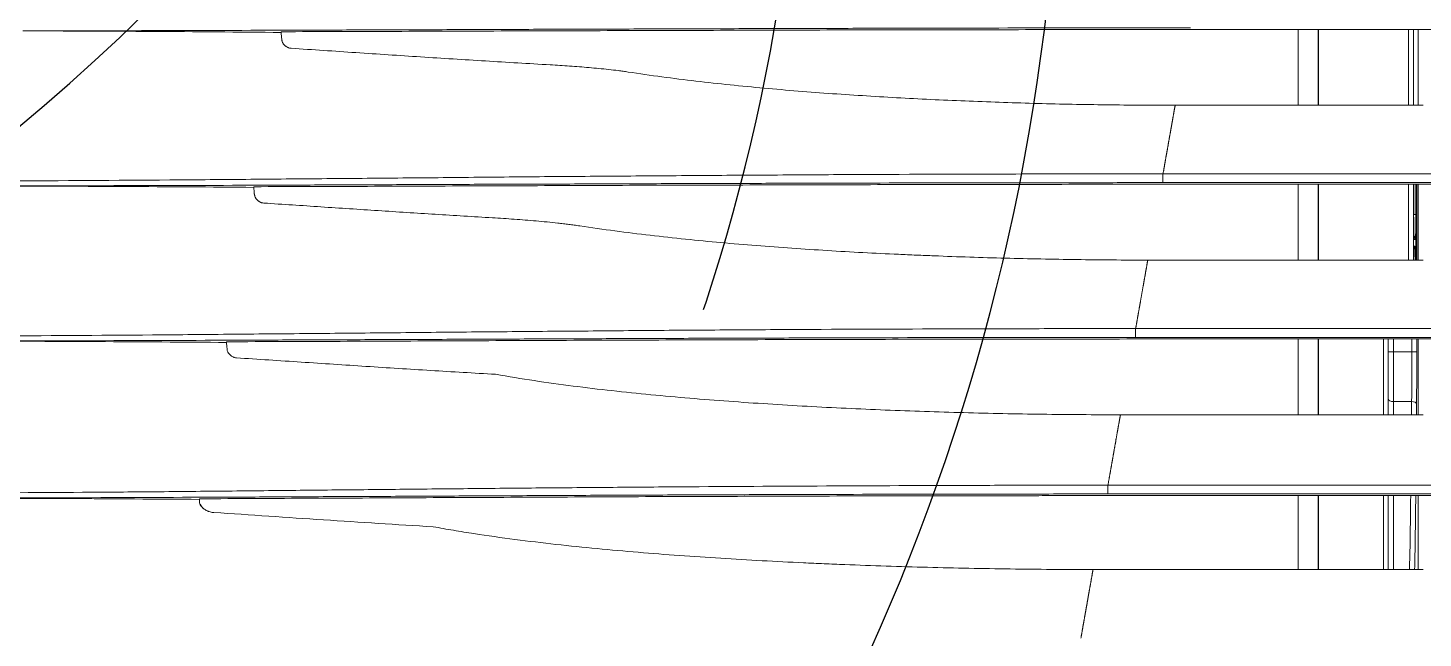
# Model space of a CAD drawing. Header units: inches. Extents: x 3778 to 56227, y -16914 to 35091.
# Drawn here: x 42098.9 to 42238.1, y -12990 to -12929.1 of the extents above; entities that cross this region are included whole.
import ezdxf

# ---------------------------------------------------------------- set-up
doc = ezdxf.new("R2010")
doc.units = ezdxf.units.IN
doc.header["$LTSCALE"] = 100
doc.header["$MEASUREMENT"] = 0
doc.linetypes.add('DH-HID2', pattern=[1.2, 0.8, -0.4])
doc.layers.add('2-con', color=2, linetype='Continuous')
doc.layers.add('FU-FURM', color=251, linetype='DH-HID2')
doc.layers.add('mark-B', color=2, linetype='Continuous', lineweight=20)

# ---------------------------------------------------------------- blocks, each defined once
blk = doc.blocks.new('cjscjdeh')
at = {"layer": 'FU-FURM', "color": 8}
for centre, radius, start, end in [((149800.97, 68072.62), 218.51, 213.0528, 326.805), ((149824.96, 67948.11), 194.25, 270.767, 358.6435), ((149831.27, 67940.8), 213.6, 270.767, 358.6433)]:
    blk.add_arc(centre, radius, start, end, dxfattribs=at)
blk = doc.blocks.new('무풍1WAY 대형')
at = {"layer": 'mark-B'}
for p, q in [((478.91, -95.79), (445.98, -95.79)), ((446.48, -103.17), (446.48, -95.79)), ((448.95, -103.17), (448.95, -95.79)), ((449.45, -103.17), (449.45, -95.79)), ((449.94, -95.79), (449.94, -103.17)), ((456.43, -95.79), (456.43, -103.17)), ((456.46, -103.17), (456.46, -95.79)), ((458.45, -95.79), (458.45, -103.17)), ((-477.44, -103.33), (477.42, -103.33)), ((477.42, -104.21), (-477.44, -104.21)), ((477.6, -103.17), (298.98, -103.17)), ((476.18, -111.23), (445.98, -111.23)), ((446.48, -118.79), (446.48, -111.23)), ((446.63, -112.3), (446.64, -111.23)), ((447.14, -111.23), (447.13, -112.55)), ((448.95, -112.55), (448.95, -111.23)), ((449.45, -118.79), (449.45, -111.23)), ((449.94, -111.23), (449.94, -118.79)), ((456.43, -111.23), (456.43, -118.79)), ((456.46, -118.79), (456.46, -111.23)), ((458.45, -111.23), (458.45, -118.79)), ((447.13, -112.55), (448.95, -112.55)), ((448.95, -117.52), (448.95, -112.55)), ((447.11, -117.52), (446.61, -117.52)), ((446.61, -118.79), (446.61, -117.52)), ((447.11, -117.52), (447.11, -118.79)), ((447.11, -117.52), (448.95, -117.52)), ((448.95, -118.79), (448.95, -117.52)), ((448.95, -117.52), (449.45, -117.52)), ((-474.68, -118.95), (474.66, -118.95)), ((474.84, -118.79), (298.98, -118.79)), ((474.66, -119.83), (-474.68, -119.83)), ((473.45, -126.66), (445.98, -126.66)), ((446.48, -134.22), (446.48, -126.67)), ((446.61, -134.22), (446.61, -126.66)), ((446.71, -126.66), (446.7, -127.7)), ((446.71, -126.66), (446.7, -127.7)), ((446.95, -134.22), (446.95, -126.66)), ((447.45, -126.66), (447.45, -134.22)), ((456.43, -126.66), (456.43, -134.22)), ((456.46, -134.22), (456.46, -126.66)), ((458.45, -126.67), (458.45, -134.22)), ((446.75, -128.72), (446.88, -128.73)), ((446.88, -128.05), (446.79, -128.06)), ((446.69, -129.64), (446.69, -134.22)), ((446.71, -131.21), (446.92, -131.21)), ((446.71, -134.22), (446.71, -131.21)), ((446.92, -131.22), (446.92, -134.22)), ((-471.95, -134.39), (471.93, -134.39)), ((472.11, -134.22), (298.98, -134.22)), ((471.93, -135.26), (-471.95, -135.26)), ((470.72, -142.1), (445.98, -142.1)), ((446.48, -149.66), (446.48, -142.1)), ((446.95, -149.66), (446.95, -142.1)), ((447.45, -142.1), (447.45, -149.66)), ((456.43, -142.1), (456.43, -149.66)), ((456.46, -149.66), (456.46, -142.1)), ((458.45, -142.1), (458.45, -149.66)), ((469.38, -149.66), (298.98, -149.66))]:
    blk.add_line(p, q, dxfattribs=at)
for centre, major_axis, ratio, start_param, end_param in [((447, -111.93), (0, -18.92), 0.017061, 3.690871, 4.230766), ((447.5, -111.93), (0, -18.42), 0.017522, 3.644983, 4.216589), ((446.79, -117.52), (0, -10.46), 0.017061, 4.18879, 4.712389), ((447.13, -112.3), (0.498, -0.005), 0.499982, 3.161291, 4.717314), ((447.28, -117.52), (0, -9.96), 0.017914, 4.18879, 4.712389), ((448.95, -112.79), (0.498, 0), 0.5, 0, 1.570796), ((446.79, -125.57), (0, -2.49), 0.017061, 5.168178, 6.284003), ((447.28, -128.06), (0.024, -0.497), 0.999854, 3.981403, 4.66448), ((447.38, -128.05), (0.024, -0.497), 0.999854, 4.456229, 4.66448), ((446.88, -126.06), (0, -1.99), 0.017061, 0.000818, 0.322294), ((446.88, -126.06), (0, -1.99), 0.017061, 0.322294, 1.263523), ((446.75, -131.21), (0, -2.49), 0.017061, 3.140789, 4.712389), ((447.25, -128.72), (0.023, 0.497), 0.999854, 1.617867, 2.412742), ((447.38, -128.73), (0.023, 0.497), 0.999854, 1.617867, 1.842468), ((446.88, -131.22), (0, -2.49), 0.017061, 1.570796, 3.140789)]:
    blk.add_ellipse(centre, major_axis=major_axis, ratio=ratio, start_param=start_param, end_param=end_param, dxfattribs=at)
for points, knots in [([(478.91, -95.79), (478.91, -95.77), (478.92, -95.72), (478.93, -95.65), (478.95, -95.57), (478.96, -95.5), (478.97, -95.43), (478.99, -95.35), (479, -95.28), (479.01, -95.21), (479.02, -95.13), (479.04, -95.06), (479.05, -94.98), (479.06, -94.91), (479.08, -94.83), (479.09, -94.76), (479.1, -94.68), (479.12, -94.61), (479.13, -94.53), (479.14, -94.45), (479.16, -94.38), (479.17, -94.3), (479.18, -94.23), (479.2, -94.15), (479.21, -94.07), (479.23, -94), (479.24, -93.92), (479.25, -93.84), (479.27, -93.76), (479.28, -93.69), (479.29, -93.61), (479.31, -93.53), (479.32, -93.45), (479.34, -93.37), (479.35, -93.29), (479.36, -93.22), (479.38, -93.14), (479.39, -93.06), (479.41, -92.98), (479.42, -92.9), (479.43, -92.82), (479.45, -92.74), (479.46, -92.66), (479.48, -92.58), (479.49, -92.5), (479.5, -92.42), (479.52, -92.34), (479.53, -92.26), (479.55, -92.17), (479.56, -92.09), (479.58, -92.01), (479.59, -91.93), (479.61, -91.85), (479.62, -91.77), (479.63, -91.68), (479.65, -91.6), (479.66, -91.52), (479.68, -91.44), (479.69, -91.35), (479.71, -91.27), (479.72, -91.19), (479.74, -91.1), (479.75, -91.02), (479.77, -90.94), (479.78, -90.85), (479.8, -90.77), (479.81, -90.68), (479.83, -90.6), (479.84, -90.51), (479.86, -90.43), (479.87, -90.34), (479.89, -90.26), (479.9, -90.17), (479.92, -90.09), (479.93, -90), (479.95, -89.91), (479.96, -89.83), (479.98, -89.74), (479.99, -89.66), (480.01, -89.57), (480.02, -89.48), (480.04, -89.39), (480.05, -89.31), (480.07, -89.22), (480.09, -89.13), (480.1, -89.04), (480.11, -88.99), (480.12, -88.96)], [0, 0, 0, 0, 0.01175, 0.0235, 0.03525, 0.046998, 0.058747, 0.070495, 0.082243, 0.09399, 0.105737, 0.117484, 0.12923, 0.140977, 0.152723, 0.164469, 0.176214, 0.18796, 0.199706, 0.211452, 0.223197, 0.234943, 0.246689, 0.258435, 0.270181, 0.281927, 0.293673, 0.30542, 0.317166, 0.328914, 0.340661, 0.352409, 0.364157, 0.375906, 0.387655, 0.399404, 0.411154, 0.422905, 0.434656, 0.446408, 0.45816, 0.469913, 0.481667, 0.493421, 0.505177, 0.516933, 0.52869, 0.540447, 0.552206, 0.563965, 0.575726, 0.587487, 0.59925, 0.611013, 0.622778, 0.634544, 0.64631, 0.658078, 0.669848, 0.681618, 0.69339, 0.705163, 0.716937, 0.728713, 0.74049, 0.752268, 0.764048, 0.77583, 0.787613, 0.799397, 0.811183, 0.822971, 0.83476, 0.846551, 0.858344, 0.870138, 0.881934, 0.893732, 0.905532, 0.917334, 0.929137, 0.940943, 0.95275, 0.96456, 0.976371, 0.988184, 1, 1, 1, 1]), ([(544.74, -100.06), (544.06, -99.94), (543.39, -99.82), (542.03, -99.59), (541.35, -99.48), (539.31, -99.17), (537.94, -98.97), (535.22, -98.62), (533.85, -98.46), (531.12, -98.15), (529.75, -98.01), (527.02, -97.75), (525.65, -97.63), (522.91, -97.4), (521.54, -97.29), (518.79, -97.09), (517.42, -97), (514.67, -96.83), (513.3, -96.75), (510.55, -96.6), (509.18, -96.53), (507.12, -96.43), (506.43, -96.4), (505.05, -96.34), (504.37, -96.31), (500.93, -96.18), (498.17, -96.09), (492.67, -95.94), (489.92, -95.89), (484.41, -95.81), (481.66, -95.79), (478.91, -95.79)], [0, 0, 0, 0, 0.03125, 0.03125, 0.0625, 0.0625, 0.125, 0.125, 0.1875, 0.1875, 0.25, 0.25, 0.3125, 0.3125, 0.375, 0.375, 0.4375, 0.4375, 0.5, 0.5, 0.5625, 0.5625, 0.59375, 0.59375, 0.625, 0.625, 0.75, 0.75, 0.875, 0.875, 1, 1, 1, 1]), ([(566.61, -101.48), (564.79, -101.36), (562.97, -101.24), (559.32, -100.99), (557.5, -100.87), (553.85, -100.63), (552.03, -100.51), (548.39, -100.28), (546.56, -100.17), (544.74, -100.06)], [0, 0, 0, 0, 0.25, 0.25, 0.5, 0.5, 0.75, 0.75, 1, 1, 1, 1]), ([(568.03, -102.33), (567.99, -102.27), (567.96, -102.21), (567.87, -102.1), (567.83, -102.05), (567.76, -101.98), (567.73, -101.95), (567.68, -101.91), (567.66, -101.88), (567.58, -101.82), (567.46, -101.74), (567.34, -101.67), (567.27, -101.64), (567.25, -101.63), (567.22, -101.61), (567.2, -101.61), (567.15, -101.59), (567.12, -101.58), (567.02, -101.54), (566.96, -101.53), (566.82, -101.5), (566.75, -101.49), (566.68, -101.49)], [0, 0, 0, 0, 0.125, 0.125, 0.25, 0.25, 0.3125, 0.3125, 0.375, 0.375, 0.5, 0.625, 0.625, 0.65625, 0.65625, 0.6875, 0.6875, 0.75, 0.75, 0.875, 0.875, 1, 1, 1, 1]), ([(477.42, -103.33), (479.84, -103.33), (482.26, -103.33), (487.09, -103.32), (489.51, -103.32), (496.76, -103.31), (501.59, -103.3), (508.83, -103.27), (511.25, -103.27), (516.07, -103.25), (518.49, -103.24), (523.32, -103.22), (525.73, -103.21), (530.55, -103.19), (535.38, -103.16), (542.61, -103.13), (547.44, -103.1), (552.26, -103.08), (554.67, -103.07), (559.49, -103.04), (561.91, -103.03), (569.14, -103), (573.97, -102.98), (583.62, -102.94), (588.46, -102.93), (593.29, -102.92)], [0, 0, 0, 0, 0.0625, 0.0625, 0.125, 0.125, 0.25, 0.25, 0.3125, 0.3125, 0.375, 0.375, 0.4375, 0.4375, 0.5, 0.5625, 0.625, 0.625, 0.6875, 0.6875, 0.75, 0.75, 0.875, 0.875, 1, 1, 1, 1]), ([(568.04, -102.85), (564.28, -102.87), (560.51, -102.89), (552.98, -102.92), (549.21, -102.94), (541.68, -102.98), (537.92, -102.99), (530.39, -103.03), (526.62, -103.05), (519.09, -103.08), (515.32, -103.09), (507.78, -103.12), (504.01, -103.13), (496.47, -103.15), (492.7, -103.15), (487.98, -103.16), (487.04, -103.16), (485.15, -103.16), (484.21, -103.16), (481.38, -103.17), (479.49, -103.17), (477.6, -103.17)], [0, 0, 0, 0, 0.125, 0.125, 0.25, 0.25, 0.375, 0.375, 0.5, 0.5, 0.625, 0.625, 0.75, 0.75, 0.875, 0.875, 0.90625, 0.90625, 0.9375, 0.9375, 1, 1, 1, 1]), ([(567.65, -101.89), (567.67, -101.9), (567.74, -101.95), (567.88, -102.1), (567.93, -102.26), (567.94, -102.3)], [0, 0, 0, 0, 0.160651, 0.791512, 1, 1, 1, 1]), ([(568.06, -102.79), (572.36, -102.82), (576.67, -102.85), (583.13, -102.88), (585.29, -102.89), (589.6, -102.9), (591.75, -102.91), (593.91, -102.92)], [0, 0, 0, 0, 0.5, 0.5, 0.75, 0.75, 1, 1, 1, 1]), ([(476.18, -111.23), (476.18, -111.2), (476.19, -111.15), (476.2, -111.08), (476.22, -111), (476.23, -110.93), (476.24, -110.85), (476.26, -110.78), (476.27, -110.7), (476.28, -110.63), (476.3, -110.55), (476.31, -110.47), (476.32, -110.4), (476.34, -110.32), (476.35, -110.24), (476.37, -110.17), (476.38, -110.09), (476.39, -110.01), (476.41, -109.93), (476.42, -109.86), (476.43, -109.78), (476.45, -109.7), (476.46, -109.62), (476.48, -109.54), (476.49, -109.46), (476.5, -109.39), (476.52, -109.31), (476.53, -109.23), (476.55, -109.15), (476.56, -109.07), (476.57, -108.99), (476.59, -108.91), (476.6, -108.83), (476.62, -108.75), (476.63, -108.67), (476.64, -108.58), (476.66, -108.5), (476.67, -108.42), (476.69, -108.34), (476.7, -108.26), (476.72, -108.18), (476.73, -108.1), (476.75, -108.01), (476.76, -107.93), (476.78, -107.85), (476.79, -107.77), (476.8, -107.68), (476.82, -107.6), (476.83, -107.52), (476.85, -107.43), (476.86, -107.35), (476.88, -107.26), (476.89, -107.18), (476.91, -107.1), (476.92, -107.01), (476.94, -106.93), (476.95, -106.84), (476.97, -106.76), (476.98, -106.67), (477, -106.59), (477.01, -106.5), (477.03, -106.41), (477.04, -106.33), (477.06, -106.24), (477.07, -106.16), (477.09, -106.07), (477.11, -105.98), (477.12, -105.9), (477.14, -105.81), (477.15, -105.72), (477.17, -105.63), (477.18, -105.55), (477.2, -105.46), (477.21, -105.37), (477.23, -105.28), (477.25, -105.19), (477.26, -105.1), (477.28, -105.01), (477.29, -104.93), (477.31, -104.84), (477.32, -104.75), (477.34, -104.66), (477.36, -104.57), (477.37, -104.48), (477.39, -104.39), (477.4, -104.3), (477.41, -104.24), (477.42, -104.21)], [0, 0, 0, 0, 0.01175, 0.023499, 0.035247, 0.046995, 0.058743, 0.07049, 0.082237, 0.093983, 0.105729, 0.117475, 0.12922, 0.140966, 0.152711, 0.164456, 0.176201, 0.187945, 0.19969, 0.211435, 0.223179, 0.234924, 0.246669, 0.258414, 0.270159, 0.281904, 0.293649, 0.305395, 0.317141, 0.328887, 0.340634, 0.352381, 0.364128, 0.375876, 0.387624, 0.399373, 0.411122, 0.422872, 0.434622, 0.446373, 0.458125, 0.469878, 0.481631, 0.493385, 0.50514, 0.516895, 0.528652, 0.540409, 0.552167, 0.563927, 0.575687, 0.587448, 0.599211, 0.610974, 0.622739, 0.634504, 0.646271, 0.65804, 0.669809, 0.68158, 0.693352, 0.705125, 0.7169, 0.728676, 0.740454, 0.752233, 0.764014, 0.775796, 0.78758, 0.799366, 0.811153, 0.822942, 0.834733, 0.846525, 0.858319, 0.870115, 0.881913, 0.893712, 0.905514, 0.917318, 0.929123, 0.940931, 0.95274, 0.964552, 0.976366, 0.988182, 1, 1, 1, 1]), ([(477.42, -103.33), (477.42, -103.33), (477.42, -103.34), (477.42, -103.38), (477.42, -103.4), (477.42, -103.46), (477.42, -103.5), (477.42, -103.58), (477.42, -103.62), (477.42, -103.72), (477.42, -103.77), (477.42, -103.86), (477.42, -103.91), (477.42, -104.01), (477.42, -104.05), (477.42, -104.14), (477.42, -104.17), (477.42, -104.21)], [0, 0, 0, 0, 0.125, 0.125, 0.25, 0.25, 0.375, 0.375, 0.5, 0.5, 0.625, 0.625, 0.75, 0.75, 0.875, 0.875, 1, 1, 1, 1]), ([(593.3, -103.41), (588.47, -103.44), (583.64, -103.47), (576.4, -103.52), (573.98, -103.54), (569.16, -103.58), (566.74, -103.61), (561.92, -103.65), (559.51, -103.68), (554.68, -103.73), (552.27, -103.75), (547.45, -103.8), (545.03, -103.83), (540.21, -103.87), (537.8, -103.9), (532.97, -103.94), (530.56, -103.96), (525.73, -104), (523.32, -104.02), (516.08, -104.07), (511.25, -104.1), (501.59, -104.15), (496.76, -104.17), (489.51, -104.19), (487.09, -104.2), (483.46, -104.2), (482.26, -104.2), (480.44, -104.21), (479.54, -104.21), (478.48, -104.21), (478.02, -104.21), (477.72, -104.21), (477.57, -104.21), (477.42, -104.21)], [0, 0, 0, 0, 0.125, 0.125, 0.1875, 0.1875, 0.25, 0.25, 0.3125, 0.3125, 0.375, 0.375, 0.4375, 0.4375, 0.5, 0.5, 0.5625, 0.5625, 0.625, 0.625, 0.75, 0.75, 0.875, 0.875, 0.9375, 0.9375, 0.96875, 0.96875, 0.984375, 0.992188, 0.996094, 0.996094, 1, 1, 1, 1]), ([(538.52, -115.27), (537.23, -115.04), (535.94, -114.83), (533.37, -114.44), (532.07, -114.27), (529.49, -113.93), (528.2, -113.78), (525.61, -113.49), (524.32, -113.36), (521.72, -113.11), (520.43, -112.99), (517.83, -112.77), (516.54, -112.67), (513.94, -112.48), (512.64, -112.39), (510.04, -112.23), (508.74, -112.15), (506.14, -112), (504.84, -111.94), (502.23, -111.81), (500.93, -111.76), (498.33, -111.65), (497.02, -111.6), (494.42, -111.52), (493.12, -111.48), (489.21, -111.37), (486.6, -111.32), (481.39, -111.25), (478.78, -111.23), (476.18, -111.23)], [0, 0, 0, 0, 0.0625, 0.0625, 0.125, 0.125, 0.1875, 0.1875, 0.25, 0.25, 0.3125, 0.3125, 0.375, 0.375, 0.4375, 0.4375, 0.5, 0.5, 0.5625, 0.5625, 0.625, 0.625, 0.6875, 0.6875, 0.75, 0.75, 0.875, 0.875, 1, 1, 1, 1]), ([(564.36, -116.91), (562.21, -116.77), (560.05, -116.63), (555.75, -116.34), (553.59, -116.2), (549.29, -115.92), (547.13, -115.78), (542.83, -115.52), (540.67, -115.39), (538.52, -115.27)], [0, 0, 0, 0, 0.25, 0.25, 0.5, 0.5, 0.75, 0.75, 1, 1, 1, 1]), ([(564.36, -116.91), (564.42, -116.92), (564.48, -116.93), (564.57, -116.95), (564.59, -116.96), (564.64, -116.97), (564.65, -116.98), (564.68, -116.99), (564.69, -116.99), (564.76, -117.02), (564.82, -117.05), (564.89, -117.1), (564.91, -117.12), (564.96, -117.16), (564.98, -117.18), (565.05, -117.24), (565.09, -117.29), (565.14, -117.36), (565.16, -117.38), (565.18, -117.42), (565.19, -117.44), (565.2, -117.46), (565.21, -117.48), (565.24, -117.54), (565.26, -117.6), (565.28, -117.68), (565.29, -117.71), (565.3, -117.77), (565.3, -117.8), (565.3, -117.83)], [0, 0, 0, 0, 0.125, 0.125, 0.1875, 0.1875, 0.21875, 0.21875, 0.25, 0.25, 0.375, 0.375, 0.4375, 0.4375, 0.5, 0.5, 0.625, 0.625, 0.6875, 0.6875, 0.71875, 0.71875, 0.75, 0.75, 0.875, 0.875, 0.9375, 0.9375, 1, 1, 1, 1]), ([(474.66, -118.95), (477.09, -118.95), (479.52, -118.95), (484.38, -118.95), (486.81, -118.94), (494.09, -118.93), (498.95, -118.92), (506.23, -118.9), (508.66, -118.89), (513.51, -118.88), (515.94, -118.87), (520.8, -118.85), (523.22, -118.84), (528.07, -118.82), (532.93, -118.8), (540.2, -118.77), (545.05, -118.75), (549.9, -118.73), (552.33, -118.72), (557.18, -118.7), (559.6, -118.69), (566.88, -118.66), (571.73, -118.64), (581.44, -118.61), (586.3, -118.59), (591.16, -118.59)], [0, 0, 0, 0, 0.0625, 0.0625, 0.125, 0.125, 0.25, 0.25, 0.3125, 0.3125, 0.375, 0.375, 0.4375, 0.4375, 0.5, 0.5625, 0.625, 0.625, 0.6875, 0.6875, 0.75, 0.75, 0.875, 0.875, 1, 1, 1, 1]), ([(474.66, -118.95), (474.66, -118.95), (474.66, -118.96), (474.66, -119), (474.66, -119.02), (474.66, -119.08), (474.66, -119.12), (474.66, -119.2), (474.66, -119.25), (474.66, -119.34), (474.66, -119.39), (474.66, -119.49), (474.66, -119.54), (474.66, -119.63), (474.66, -119.68), (474.66, -119.76), (474.66, -119.8), (474.66, -119.83)], [0, 0, 0, 0, 0.125, 0.125, 0.25, 0.25, 0.375, 0.375, 0.5, 0.5, 0.625, 0.625, 0.75, 0.75, 0.875, 0.875, 1, 1, 1, 1]), ([(604.1, -119.05), (601.4, -119.05), (598.7, -119.06), (593.3, -119.07), (590.6, -119.08), (582.51, -119.12), (577.12, -119.16), (569.03, -119.22), (566.34, -119.25), (560.95, -119.3), (558.25, -119.32), (552.86, -119.37), (550.17, -119.4), (544.78, -119.45), (542.08, -119.48), (536.7, -119.52), (534, -119.55), (528.61, -119.59), (525.91, -119.62), (520.52, -119.66), (517.83, -119.68), (512.43, -119.71), (509.74, -119.73), (501.64, -119.77), (496.25, -119.79), (488.15, -119.81), (485.45, -119.82), (481.41, -119.82), (480.06, -119.82), (478.03, -119.83), (477.02, -119.83), (475.84, -119.83), (475.33, -119.83), (474.99, -119.83), (474.83, -119.83), (474.66, -119.83)], [0, 0, 0, 0, 0.0625, 0.0625, 0.125, 0.125, 0.25, 0.25, 0.3125, 0.3125, 0.375, 0.375, 0.4375, 0.4375, 0.5, 0.5, 0.5625, 0.5625, 0.625, 0.625, 0.6875, 0.6875, 0.75, 0.75, 0.875, 0.875, 0.9375, 0.9375, 0.96875, 0.96875, 0.984375, 0.992188, 0.996094, 0.996094, 1, 1, 1, 1]), ([(474.84, -118.79), (476.73, -118.79), (478.62, -118.78), (482.39, -118.78), (488.05, -118.78), (493.71, -118.77), (501.26, -118.75), (505.03, -118.74), (512.57, -118.72), (516.34, -118.71), (523.88, -118.68), (527.65, -118.67), (535.19, -118.64), (538.95, -118.62), (546.49, -118.59), (550.26, -118.57), (557.79, -118.54), (561.56, -118.53), (565.33, -118.51)], [0, 0, 0, 0, 0.0625, 0.0625, 0.125, 0.25, 0.25, 0.375, 0.375, 0.5, 0.5, 0.625, 0.625, 0.75, 0.75, 0.875, 0.875, 1, 1, 1, 1]), ([(591.16, -118.59), (589, -118.58), (586.85, -118.57), (582.54, -118.55), (580.39, -118.54), (573.94, -118.51), (569.64, -118.48), (565.35, -118.45)], [0, 0, 0, 0, 0.25, 0.25, 0.5, 0.5, 1, 1, 1, 1]), ([(473.45, -126.66), (473.45, -126.64), (473.46, -126.59), (473.47, -126.52), (473.49, -126.45), (473.5, -126.37), (473.51, -126.3), (473.53, -126.22), (473.54, -126.15), (473.55, -126.08), (473.56, -126), (473.58, -125.93), (473.59, -125.85), (473.6, -125.78), (473.62, -125.7), (473.63, -125.63), (473.64, -125.55), (473.66, -125.48), (473.67, -125.4), (473.68, -125.33), (473.7, -125.25), (473.71, -125.17), (473.72, -125.1), (473.74, -125.02), (473.75, -124.94), (473.77, -124.87), (473.78, -124.79), (473.79, -124.71), (473.81, -124.63), (473.82, -124.56), (473.83, -124.48), (473.85, -124.4), (473.86, -124.32), (473.88, -124.24), (473.89, -124.17), (473.9, -124.09), (473.92, -124.01), (473.93, -123.93), (473.95, -123.85), (473.96, -123.77), (473.97, -123.69), (473.99, -123.61), (474, -123.53), (474.02, -123.45), (474.03, -123.37), (474.04, -123.29), (474.06, -123.21), (474.07, -123.13), (474.09, -123.05), (474.1, -122.96), (474.12, -122.88), (474.13, -122.8), (474.15, -122.72), (474.16, -122.64), (474.17, -122.56), (474.19, -122.47), (474.2, -122.39), (474.22, -122.31), (474.23, -122.22), (474.25, -122.14), (474.26, -122.06), (474.28, -121.97), (474.29, -121.89), (474.31, -121.81), (474.32, -121.72), (474.34, -121.64), (474.35, -121.55), (474.37, -121.47), (474.38, -121.38), (474.4, -121.3), (474.41, -121.21), (474.43, -121.13), (474.44, -121.04), (474.46, -120.96), (474.47, -120.87), (474.49, -120.79), (474.5, -120.7), (474.52, -120.61), (474.53, -120.53), (474.55, -120.44), (474.56, -120.35), (474.58, -120.27), (474.59, -120.18), (474.61, -120.09), (474.63, -120), (474.64, -119.92), (474.65, -119.86), (474.66, -119.83)], [0, 0, 0, 0, 0.01175, 0.0235, 0.03525, 0.046998, 0.058747, 0.070495, 0.082243, 0.09399, 0.105737, 0.117484, 0.12923, 0.140977, 0.152723, 0.164469, 0.176214, 0.18796, 0.199706, 0.211452, 0.223197, 0.234943, 0.246689, 0.258435, 0.270181, 0.281927, 0.293673, 0.30542, 0.317166, 0.328914, 0.340661, 0.352409, 0.364157, 0.375906, 0.387655, 0.399404, 0.411154, 0.422905, 0.434656, 0.446408, 0.45816, 0.469913, 0.481667, 0.493421, 0.505177, 0.516933, 0.52869, 0.540447, 0.552206, 0.563965, 0.575726, 0.587487, 0.59925, 0.611013, 0.622778, 0.634544, 0.64631, 0.658078, 0.669848, 0.681618, 0.69339, 0.705163, 0.716937, 0.728713, 0.74049, 0.752268, 0.764048, 0.77583, 0.787613, 0.799397, 0.811183, 0.822971, 0.83476, 0.846551, 0.858344, 0.870138, 0.881934, 0.893732, 0.905532, 0.917334, 0.929137, 0.940943, 0.95275, 0.96456, 0.976371, 0.988184, 1, 1, 1, 1]), ([(446.7, -127.7), (446.7, -127.77), (446.7, -127.85), (446.7, -128), (446.7, -128.16), (446.7, -128.35), (446.7, -128.47), (446.7, -128.55), (446.7, -128.6), (446.7, -128.8), (446.69, -128.96), (446.69, -129.21), (446.69, -129.3), (446.69, -129.43), (446.69, -129.47), (446.69, -129.55), (446.69, -129.6), (446.69, -129.64)], [0, 0, 0, 0, 0.125, 0.125, 0.25, 0.375, 0.4375, 0.4375, 0.5, 0.5, 0.75, 0.75, 0.875, 0.875, 0.9375, 0.9375, 1, 1, 1, 1]), ([(530.12, -130.07), (528.95, -129.89), (527.78, -129.73), (525.43, -129.41), (524.26, -129.27), (521.91, -129), (520.73, -128.87), (518.38, -128.63), (517.2, -128.51), (514.85, -128.3), (513.67, -128.2), (511.31, -128.01), (510.13, -127.93), (507.77, -127.76), (506.59, -127.69), (504.22, -127.54), (503.04, -127.47), (500.68, -127.35), (499.49, -127.29), (497.72, -127.21), (497.13, -127.18), (495.94, -127.13), (495.35, -127.11), (492.39, -126.99), (490.03, -126.91), (485.29, -126.79), (482.92, -126.74), (478.18, -126.68), (475.82, -126.66), (473.45, -126.66)], [0, 0, 0, 0, 0.0625, 0.0625, 0.125, 0.125, 0.1875, 0.1875, 0.25, 0.25, 0.3125, 0.3125, 0.375, 0.375, 0.4375, 0.4375, 0.5, 0.5, 0.5625, 0.5625, 0.59375, 0.59375, 0.625, 0.625, 0.75, 0.75, 0.875, 0.875, 1, 1, 1, 1]), ([(530.12, -130.07), (530.3, -130.1), (530.48, -130.13), (530.85, -130.18), (531.03, -130.2), (531.39, -130.25), (531.57, -130.27), (531.93, -130.31), (532.11, -130.33), (532.66, -130.39), (533.02, -130.43), (533.74, -130.5), (534.11, -130.53), (534.83, -130.59), (535.2, -130.62), (535.92, -130.68), (536.28, -130.71), (537.37, -130.79), (538.1, -130.83), (538.82, -130.88)], [0, 0, 0, 0, 0.0625, 0.0625, 0.125, 0.125, 0.1875, 0.1875, 0.25, 0.25, 0.375, 0.375, 0.5, 0.5, 0.625, 0.625, 0.75, 0.75, 1, 1, 1, 1]), ([(561.63, -132.35), (559.73, -132.22), (557.83, -132.1), (554.03, -131.84), (552.13, -131.72), (548.33, -131.47), (546.43, -131.34), (542.63, -131.11), (540.72, -130.99), (538.82, -130.88)], [0, 0, 0, 0, 0.25, 0.25, 0.5, 0.5, 0.75, 0.75, 1, 1, 1, 1]), ([(561.63, -132.35), (561.69, -132.35), (561.75, -132.36), (561.84, -132.38), (561.87, -132.39), (561.91, -132.41), (561.92, -132.41), (561.95, -132.42), (561.96, -132.43), (562.03, -132.46), (562.09, -132.49), (562.16, -132.54), (562.19, -132.56), (562.23, -132.6), (562.25, -132.62), (562.32, -132.68), (562.36, -132.72), (562.41, -132.8), (562.43, -132.82), (562.45, -132.86), (562.46, -132.87), (562.47, -132.9), (562.48, -132.91), (562.51, -132.98), (562.53, -133.04), (562.55, -133.12), (562.56, -133.15), (562.57, -133.21), (562.57, -133.24), (562.58, -133.27)], [0, 0, 0, 0, 0.125, 0.125, 0.1875, 0.1875, 0.21875, 0.21875, 0.25, 0.25, 0.375, 0.375, 0.4375, 0.4375, 0.5, 0.5, 0.625, 0.625, 0.6875, 0.6875, 0.71875, 0.71875, 0.75, 0.75, 0.875, 0.875, 0.9375, 0.9375, 1, 1, 1, 1]), ([(471.93, -134.39), (474.36, -134.39), (476.79, -134.38), (481.64, -134.38), (484.07, -134.38), (491.36, -134.37), (496.21, -134.36), (503.5, -134.34), (505.92, -134.34), (510.78, -134.32), (513.21, -134.31), (518.06, -134.3), (522.91, -134.28), (530.19, -134.25), (537.47, -134.23), (542.32, -134.21), (547.17, -134.19), (549.59, -134.18), (554.44, -134.16), (556.87, -134.15), (564.15, -134.12), (569, -134.1), (578.71, -134.08), (583.56, -134.06), (588.42, -134.06)], [0, 0, 0, 0, 0.0625, 0.0625, 0.125, 0.125, 0.25, 0.25, 0.3125, 0.3125, 0.375, 0.375, 0.4375, 0.5, 0.5625, 0.625, 0.625, 0.6875, 0.6875, 0.75, 0.75, 0.875, 0.875, 1, 1, 1, 1]), ([(471.93, -134.39), (471.93, -134.39), (471.93, -134.4), (471.93, -134.44), (471.93, -134.46), (471.93, -134.52), (471.93, -134.56), (471.93, -134.64), (471.93, -134.68), (471.93, -134.77), (471.93, -134.82), (471.93, -134.92), (471.93, -134.97), (471.93, -135.07), (471.93, -135.11), (471.93, -135.19), (471.93, -135.23), (471.93, -135.26)], [0, 0, 0, 0, 0.125, 0.125, 0.25, 0.25, 0.375, 0.375, 0.5, 0.5, 0.625, 0.625, 0.75, 0.75, 0.875, 0.875, 1, 1, 1, 1]), ([(601.36, -134.53), (600.01, -134.53), (598.66, -134.53), (595.96, -134.53), (594.61, -134.53), (590.57, -134.54), (587.87, -134.55), (579.78, -134.59), (574.38, -134.63), (566.3, -134.69), (563.6, -134.71), (558.21, -134.76), (555.52, -134.78), (550.13, -134.83), (547.43, -134.85), (542.04, -134.9), (539.35, -134.93), (533.96, -134.98), (531.26, -135), (525.87, -135.04), (523.18, -135.06), (517.79, -135.1), (515.09, -135.12), (509.7, -135.15), (507, -135.17), (498.91, -135.21), (493.51, -135.23), (485.42, -135.25), (482.72, -135.25), (478.67, -135.26), (477.32, -135.26), (475.3, -135.26), (474.29, -135.26), (473.11, -135.26), (472.6, -135.26), (472.26, -135.26), (472.1, -135.26), (471.93, -135.26)], [0, 0, 0, 0, 0.03125, 0.03125, 0.0625, 0.0625, 0.125, 0.125, 0.25, 0.25, 0.3125, 0.3125, 0.375, 0.375, 0.4375, 0.4375, 0.5, 0.5, 0.5625, 0.5625, 0.625, 0.625, 0.6875, 0.6875, 0.75, 0.75, 0.875, 0.875, 0.9375, 0.9375, 0.96875, 0.96875, 0.984375, 0.992188, 0.996094, 0.996094, 1, 1, 1, 1]), ([(472.11, -134.22), (474, -134.22), (475.89, -134.22), (479.66, -134.22), (485.32, -134.21), (490.98, -134.21), (498.52, -134.19), (502.29, -134.18), (509.84, -134.16), (513.61, -134.15), (521.15, -134.13), (524.92, -134.12), (532.45, -134.09), (536.22, -134.07), (543.76, -134.05), (547.53, -134.03), (555.07, -134), (558.83, -133.99), (562.6, -133.98)], [0, 0, 0, 0, 0.0625, 0.0625, 0.125, 0.25, 0.25, 0.375, 0.375, 0.5, 0.5, 0.625, 0.625, 0.75, 0.75, 0.875, 0.875, 1, 1, 1, 1]), ([(588.42, -134.06), (586.26, -134.05), (584.11, -134.04), (579.81, -134.02), (577.66, -134.01), (571.21, -133.98), (566.91, -133.95), (562.62, -133.91)], [0, 0, 0, 0, 0.25, 0.25, 0.5, 0.5, 1, 1, 1, 1]), ([(470.72, -142.1), (470.72, -142.08), (470.73, -142.03), (470.74, -141.95), (470.76, -141.88), (470.77, -141.81), (470.78, -141.73), (470.8, -141.66), (470.81, -141.59), (470.82, -141.51), (470.83, -141.44), (470.85, -141.36), (470.86, -141.29), (470.87, -141.21), (470.89, -141.14), (470.9, -141.06), (470.91, -140.99), (470.93, -140.91), (470.94, -140.84), (470.95, -140.76), (470.97, -140.69), (470.98, -140.61), (470.99, -140.53), (471.01, -140.46), (471.02, -140.38), (471.04, -140.3), (471.05, -140.23), (471.06, -140.15), (471.08, -140.07), (471.09, -139.99), (471.1, -139.91), (471.12, -139.84), (471.13, -139.76), (471.15, -139.68), (471.16, -139.6), (471.17, -139.52), (471.19, -139.44), (471.2, -139.36), (471.22, -139.29), (471.23, -139.21), (471.24, -139.13), (471.26, -139.05), (471.27, -138.97), (471.29, -138.89), (471.3, -138.81), (471.31, -138.72), (471.33, -138.64), (471.34, -138.56), (471.36, -138.48), (471.37, -138.4), (471.39, -138.32), (471.4, -138.24), (471.41, -138.16), (471.43, -138.07), (471.44, -137.99), (471.46, -137.91), (471.47, -137.83), (471.49, -137.74), (471.5, -137.66), (471.52, -137.58), (471.53, -137.49), (471.55, -137.41), (471.56, -137.33), (471.58, -137.24), (471.59, -137.16), (471.61, -137.07), (471.62, -136.99), (471.64, -136.91), (471.65, -136.82), (471.67, -136.74), (471.68, -136.65), (471.7, -136.56), (471.71, -136.48), (471.73, -136.39), (471.74, -136.31), (471.76, -136.22), (471.77, -136.14), (471.79, -136.05), (471.8, -135.96), (471.82, -135.88), (471.83, -135.79), (471.85, -135.7), (471.86, -135.61), (471.88, -135.53), (471.9, -135.44), (471.91, -135.35), (471.92, -135.29), (471.93, -135.26)], [0, 0, 0, 0, 0.01175, 0.0235, 0.03525, 0.046998, 0.058747, 0.070495, 0.082243, 0.09399, 0.105737, 0.117484, 0.12923, 0.140977, 0.152723, 0.164469, 0.176214, 0.18796, 0.199706, 0.211452, 0.223197, 0.234943, 0.246689, 0.258435, 0.270181, 0.281927, 0.293673, 0.30542, 0.317166, 0.328914, 0.340661, 0.352409, 0.364157, 0.375906, 0.387655, 0.399404, 0.411154, 0.422905, 0.434656, 0.446408, 0.45816, 0.469913, 0.481667, 0.493421, 0.505177, 0.516933, 0.52869, 0.540447, 0.552206, 0.563965, 0.575726, 0.587487, 0.59925, 0.611013, 0.622778, 0.634544, 0.64631, 0.658078, 0.669848, 0.681618, 0.69339, 0.705163, 0.716937, 0.728713, 0.74049, 0.752268, 0.764048, 0.77583, 0.787613, 0.799397, 0.811183, 0.822971, 0.83476, 0.846551, 0.858344, 0.870138, 0.881934, 0.893732, 0.905532, 0.917334, 0.929137, 0.940943, 0.95275, 0.96456, 0.976371, 0.988184, 1, 1, 1, 1]), ([(525.3, -145.42), (524.17, -145.25), (523.04, -145.09), (520.78, -144.79), (519.65, -144.65), (517.39, -144.38), (516.25, -144.26), (513.99, -144.02), (512.85, -143.91), (510.59, -143.71), (509.45, -143.61), (507.18, -143.43), (506.04, -143.34), (502.63, -143.1), (500.36, -142.96), (495.81, -142.71), (493.53, -142.6), (490.11, -142.47), (488.97, -142.42), (486.69, -142.35), (485.55, -142.31), (482.12, -142.22), (479.84, -142.18), (475.28, -142.12), (473, -142.1), (470.72, -142.1)], [0, 0, 0, 0, 0.0625, 0.0625, 0.125, 0.125, 0.1875, 0.1875, 0.25, 0.25, 0.3125, 0.3125, 0.375, 0.375, 0.5, 0.5, 0.625, 0.625, 0.6875, 0.6875, 0.75, 0.75, 0.875, 0.875, 1, 1, 1, 1]), ([(525.3, -145.42), (525.46, -145.45), (525.62, -145.47), (525.94, -145.52), (526.1, -145.54), (526.59, -145.6), (526.91, -145.64), (527.56, -145.71), (527.88, -145.74), (528.53, -145.8), (528.86, -145.83), (529.83, -145.92), (530.48, -145.97), (531.77, -146.06), (532.42, -146.1), (533.07, -146.14)], [0, 0, 0, 0, 0.0625, 0.0625, 0.125, 0.125, 0.25, 0.25, 0.375, 0.375, 0.5, 0.5, 0.75, 0.75, 1, 1, 1, 1]), ([(558.9, -147.79), (556.75, -147.64), (554.59, -147.5), (550.29, -147.21), (548.14, -147.07), (543.83, -146.79), (541.68, -146.65), (537.37, -146.39), (535.22, -146.26), (533.07, -146.14)], [0, 0, 0, 0, 0.25, 0.25, 0.5, 0.5, 0.75, 0.75, 1, 1, 1, 1]), ([(558.9, -147.79), (558.96, -147.79), (559.02, -147.8), (559.11, -147.82), (559.14, -147.83), (559.18, -147.84), (559.19, -147.85), (559.22, -147.86), (559.23, -147.87), (559.3, -147.9), (559.36, -147.93), (559.43, -147.98), (559.46, -147.99), (559.5, -148.03), (559.53, -148.05), (559.59, -148.11), (559.63, -148.16), (559.68, -148.23), (559.7, -148.26), (559.72, -148.3), (559.73, -148.31), (559.74, -148.34), (559.75, -148.35), (559.78, -148.42), (559.8, -148.47), (559.82, -148.56), (559.83, -148.59), (559.84, -148.65), (559.84, -148.68), (559.85, -148.71)], [0, 0, 0, 0, 0.125, 0.125, 0.1875, 0.1875, 0.21875, 0.21875, 0.25, 0.25, 0.375, 0.375, 0.4375, 0.4375, 0.5, 0.5, 0.625, 0.625, 0.6875, 0.6875, 0.71875, 0.71875, 0.75, 0.75, 0.875, 0.875, 0.9375, 0.9375, 1, 1, 1, 1]), ([(469.2, -149.82), (471.63, -149.82), (474.05, -149.82), (478.91, -149.82), (481.34, -149.82), (488.62, -149.81), (493.48, -149.8), (500.76, -149.78), (503.19, -149.78), (508.04, -149.76), (510.47, -149.76), (515.32, -149.74), (520.17, -149.73), (527.45, -149.7), (534.73, -149.68), (539.58, -149.66), (544.43, -149.64), (546.86, -149.63), (551.71, -149.62), (554.13, -149.61), (561.41, -149.58), (566.26, -149.57), (575.97, -149.54), (580.83, -149.53), (585.68, -149.52)], [0, 0, 0, 0, 0.0625, 0.0625, 0.125, 0.125, 0.25, 0.25, 0.3125, 0.3125, 0.375, 0.375, 0.4375, 0.5, 0.5625, 0.625, 0.625, 0.6875, 0.6875, 0.75, 0.75, 0.875, 0.875, 1, 1, 1, 1]), ([(469.38, -149.66), (473.16, -149.66), (476.93, -149.65), (484.47, -149.65), (488.25, -149.64), (495.79, -149.63), (499.56, -149.62), (507.1, -149.61), (510.88, -149.6), (518.42, -149.57), (522.19, -149.56), (529.72, -149.54), (533.49, -149.53), (541.03, -149.5), (544.8, -149.49), (552.34, -149.46), (556.11, -149.45), (559.88, -149.44)], [0, 0, 0, 0, 0.125, 0.125, 0.25, 0.25, 0.375, 0.375, 0.5, 0.5, 0.625, 0.625, 0.75, 0.75, 0.875, 0.875, 1, 1, 1, 1]), ([(585.68, -149.52), (583.53, -149.52), (581.37, -149.51), (577.07, -149.49), (574.92, -149.48), (568.48, -149.44), (564.18, -149.41), (559.9, -149.37)], [0, 0, 0, 0, 0.25, 0.25, 0.5, 0.5, 1, 1, 1, 1])]:
    blk.add_open_spline(points, degree=3, knots=knots, dxfattribs=at)
for points in [[(566.68, -101.49), (566.66, -101.49), (566.63, -101.48), (566.61, -101.48)], [(568.06, -102.79), (568.05, -102.64), (568.04, -102.48), (568.03, -102.33)], [(568.04, -102.85), (568.05, -102.83), (568.06, -102.81), (568.06, -102.79)], [(565.35, -118.45), (565.34, -118.24), (565.32, -118.04), (565.3, -117.83)], [(565.35, -118.45), (565.34, -118.47), (565.34, -118.49), (565.33, -118.51)], [(562.62, -133.91), (562.61, -133.7), (562.59, -133.48), (562.58, -133.27)], [(562.62, -133.91), (562.62, -133.93), (562.61, -133.96), (562.6, -133.98)], [(559.9, -149.37), (559.88, -149.15), (559.86, -148.93), (559.85, -148.71)], [(559.9, -149.37), (559.89, -149.39), (559.88, -149.42), (559.88, -149.44)]]:
    blk.add_open_spline(points, degree=3, dxfattribs=at)
blk = doc.blocks.new('dpdjzjs')
at = {"layer": 'mark-B', "rotation": 180}
blk.add_blockref('무풍1WAY 대형', (178654.91, 88751.49), dxfattribs=at)

msp = doc.modelspace()

# ---------------------------------------------------------------- block references
msp.add_blockref('cjscjdeh', (-107842.97, -80843.84))
at = {"layer": '2-con'}
msp.add_blockref('dpdjzjs', (-135970.86, -101830.44), dxfattribs=at)

doc.saveas('drawing.dxf')
